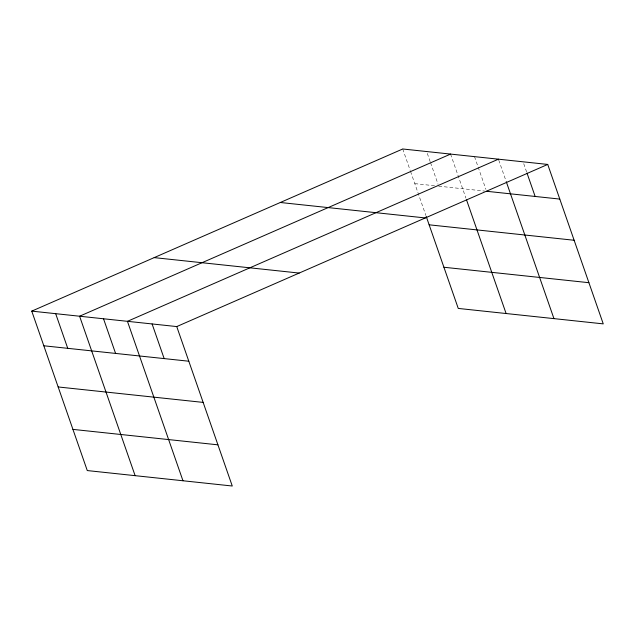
<?xml version="1.0" encoding="UTF-8"?>
<svg xmlns="http://www.w3.org/2000/svg" width="635" height="635" viewBox="0 0 635 635"><rect width="100%" height="100%" fill="white"/><g stroke="black" fill="none" stroke-linecap="round" stroke-linejoin="round"><path stroke-width="0.48" stroke-dasharray="3.17 2.38" d="M414.798 183.634L434.896 185.777M438.721 186.182L484.656 191.079M523.732 163.679L526.669 172.109M498.753 160.115L505.928 180.721M474.504 156.631L485.918 189.405M450.58 154.083L465.907 198.088M427.307 153.408L430.244 161.838M430.57 162.774L438.071 184.309M402.733 148.987L410.234 170.529M410.559 171.466L425.879 215.455"/><path stroke-width="0.95" d="M31.75 311.126L176.744 326.573L232.267 486.013L87.273 470.567L31.75 311.126L402.733 148.987L547.727 164.433L603.25 323.874L458.256 308.427L426.204 216.392M450.58 154.083L79.597 316.222L135.12 475.663M498.427 159.179L127.444 321.326L182.967 480.758M176.744 326.573L547.727 164.433M486.569 191.278L559.792 199.08M280.305 202.494L425.307 217.94M429.141 224.814L574.135 240.26M443.913 267.248L588.907 282.694M154.17 257.619L299.172 273.066M43.815 345.781L188.809 361.22M58.158 386.961L203.152 402.399M72.93 429.387L217.924 444.833M526.994 173.045L535.146 196.453M506.254 181.658L553.95 318.619M466.558 199.961L506.103 313.523M152.098 323.945L164.163 358.6M103.521 318.77L115.586 353.425M55.674 313.674L67.739 348.329"/></g></svg>
